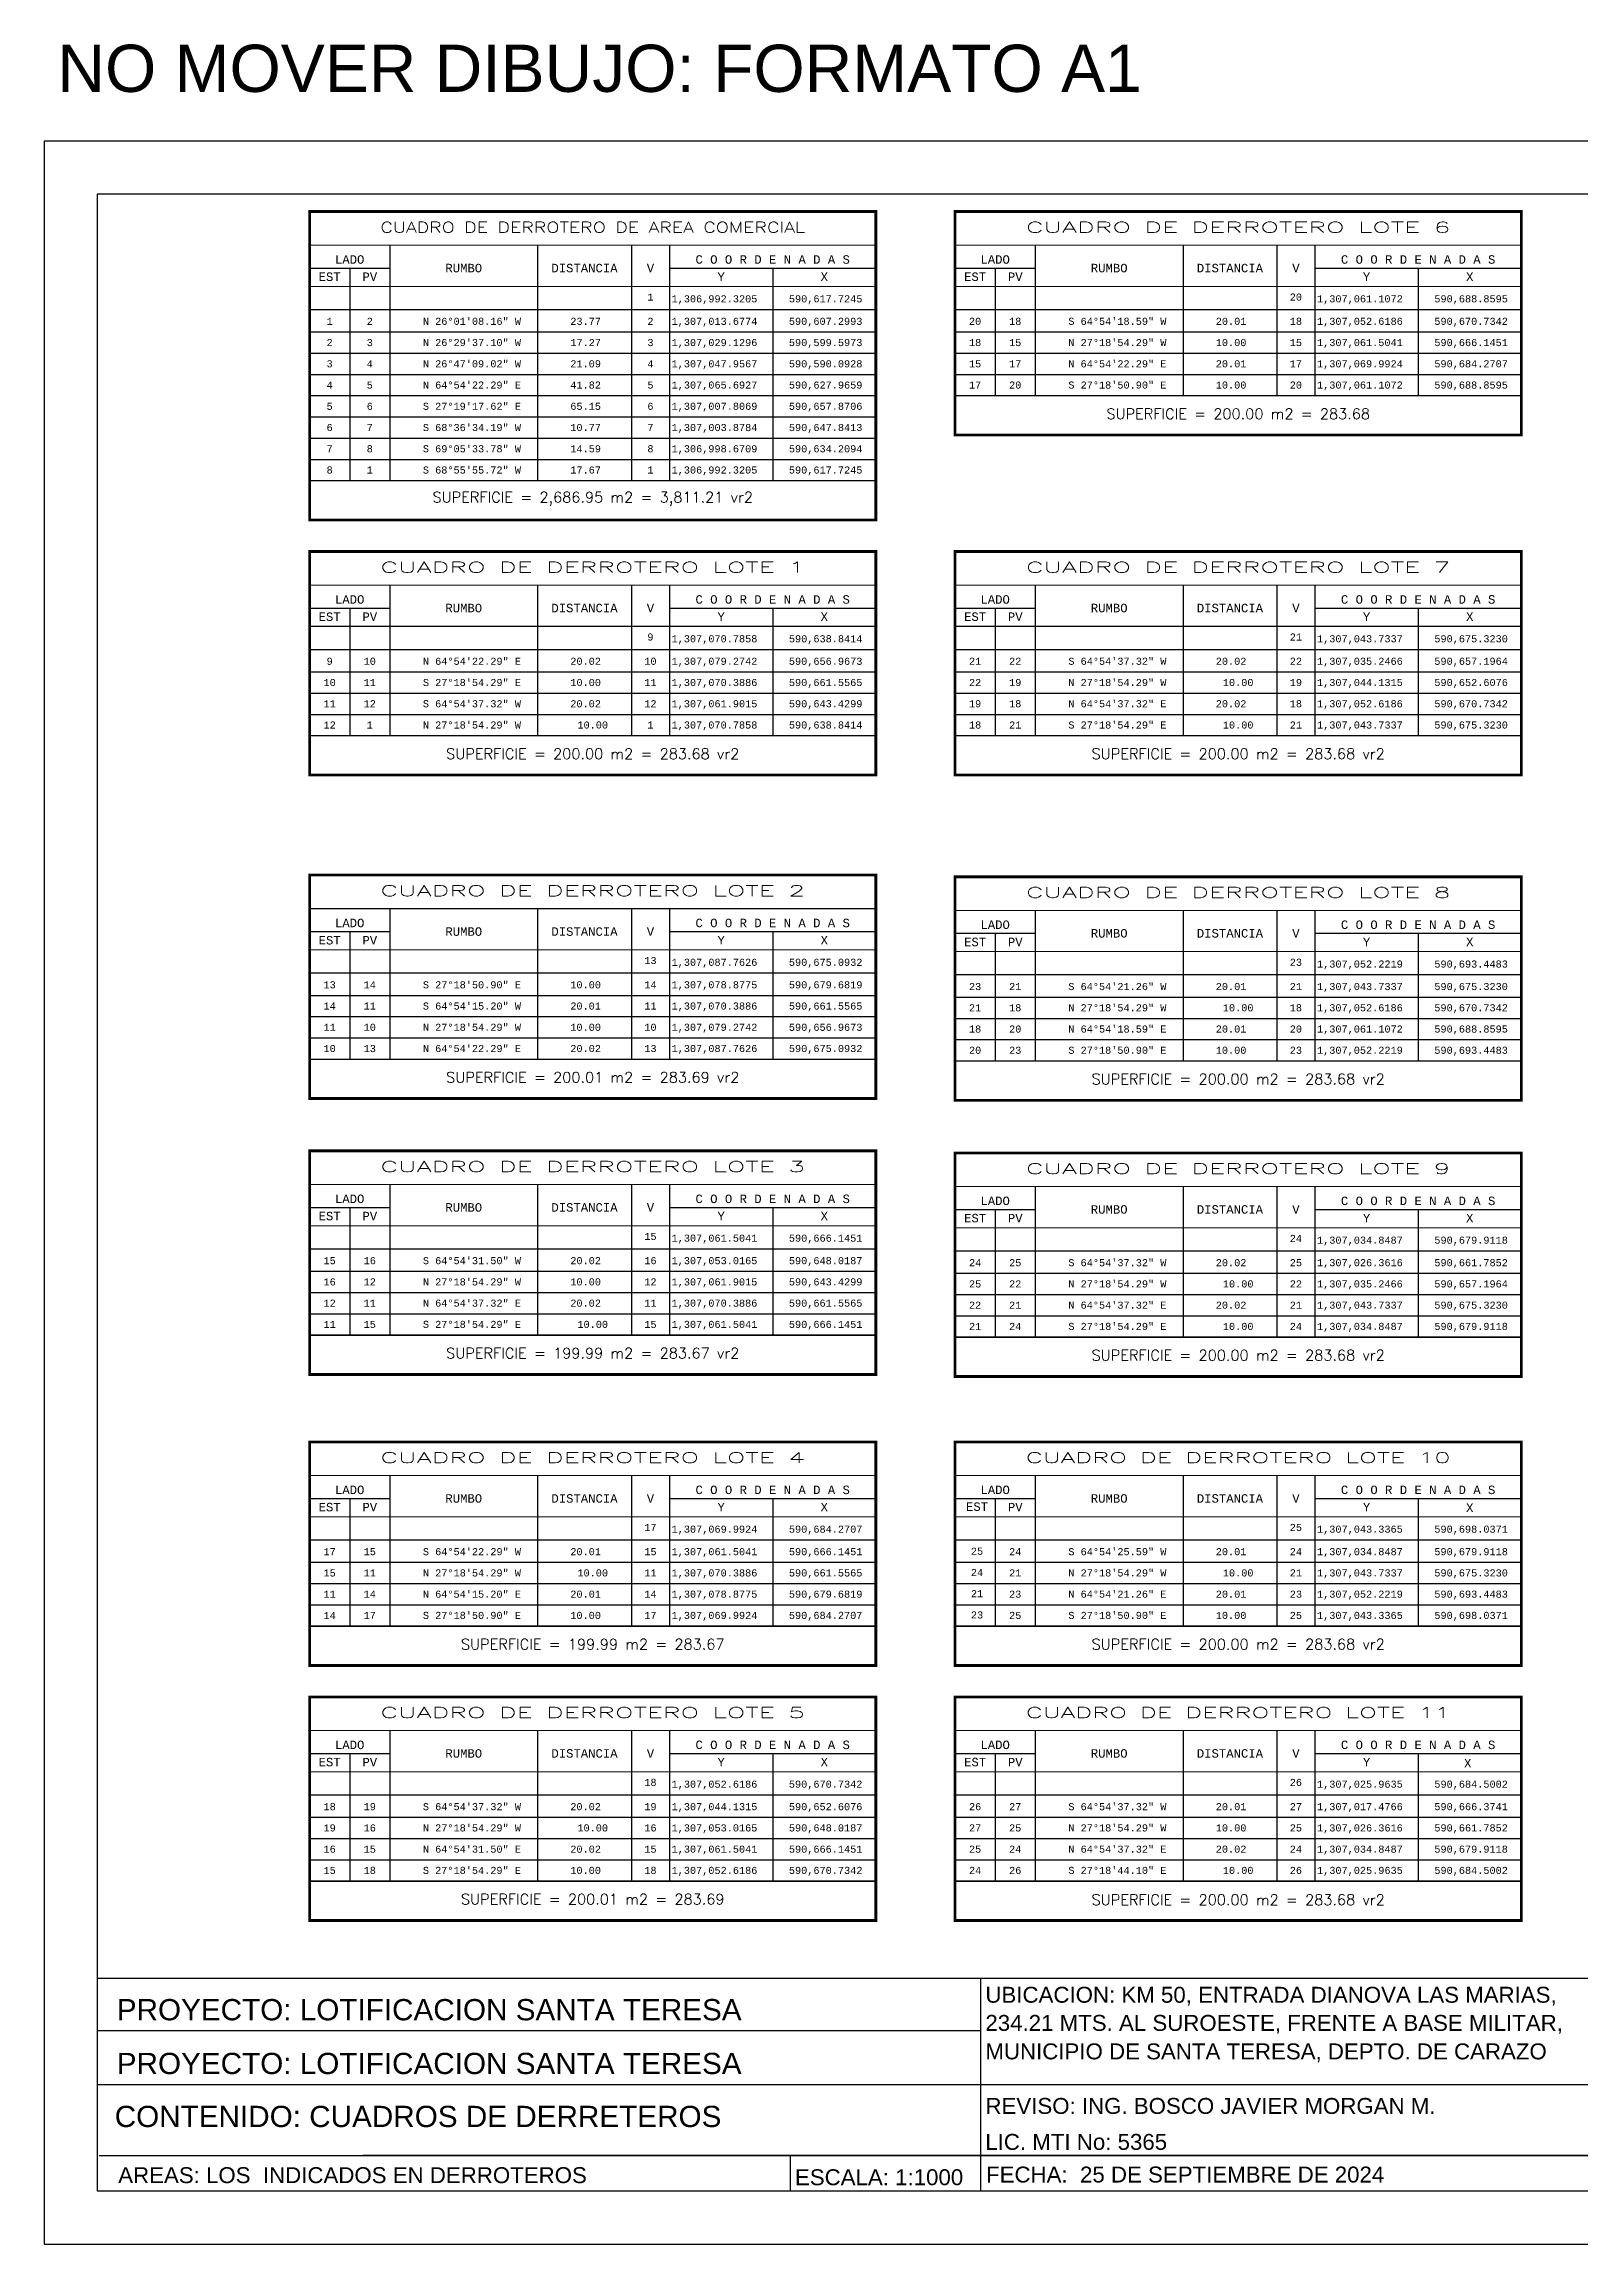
# Model space of a CAD drawing. Header units: millimetres. Extents: x 590482 to 595025, y 1306677 to 1308289.
# Drawn here: x 591378 to 591812, y 1306821 to 1307442 of the extents above; entities that cross this region are included whole.
import ezdxf
from ezdxf.enums import TextEntityAlignment as Align

# ---------------------------------------------------------------- set-up
doc = ezdxf.new("R2010")
doc.units = ezdxf.units.MM
for name, color, linetype in [('CAJETIN', 5, 'Continuous'), ('CIRCULO', 1, 'Continuous'), ('CVL_CUADCON', 1, 'Continuous'), ('CVL_CUADCON_LIN', 8, 'Continuous'), ('CVL_CUADCON_TIT', 1, 'Continuous'), ('CVL_CUADCON_TX', 2, 'Continuous'), ('poligono', 4, 'Continuous'), ('TEXTO 3', 2, 'Continuous')]:
    doc.layers.add(name, color=color, linetype=linetype)
doc.styles.add('HUECA1', font='hueca1.shx')
doc.styles.add('MONOTXT4', font='monotxt4.shx')
doc.styles.add('ROTULOS PI', font='arial.ttf', dxfattribs={"height": 3.5})

msp = doc.modelspace()

# ---------------------------------------------------------------- linework, layer by layer
msp.add_lwpolyline([(592218.783, 1307414.857), (591377.783, 1307414.857), (591377.783, 1306820.857), (592218.783, 1306820.857)], close=True)
at = {"layer": 'CAJETIN'}
msp.add_lwpolyline([(592203.783, 1307399.857), (591392.783, 1307399.857), (591392.783, 1306835.857), (592203.783, 1306835.857)], close=True, dxfattribs=at)
at = {"layer": 'CIRCULO'}
for p, q in [((591642.35, 1306881.049), (591392.783, 1306881.049)), ((591642.35, 1306865.857), (591392.783, 1306865.857)), ((591827.299, 1306865.857), (591642.35, 1306865.857)), ((591393.391, 1306845.857), (591850.072, 1306845.857)), ((591850.072, 1306845.857), (591467.847, 1306845.857)), ((591588.534, 1306845.857), (591588.534, 1306835.857))]:
    msp.add_line(p, q, dxfattribs=at)
at = {"layer": 'CVL_CUADCON', "color": 1, "linetype": 'Continuous', "const_width": 0.8, "flags": 128}
for points in [[(591452.809, 1307394.937), (591612.755, 1307394.937), (591612.755, 1307307.803), (591452.809, 1307307.803)], [(591635.126, 1307394.937), (591795.072, 1307394.937), (591795.072, 1307331.803), (591635.126, 1307331.803)], [(591452.809, 1307298.914), (591612.755, 1307298.914), (591612.755, 1307235.78), (591452.809, 1307235.78)], [(591635.126, 1307298.914), (591795.072, 1307298.914), (591795.072, 1307235.78), (591635.126, 1307235.78)], [(591452.809, 1307207.531), (591612.755, 1307207.531), (591612.755, 1307144.397), (591452.809, 1307144.397)], [(591635.126, 1307207.038), (591795.072, 1307207.038), (591795.072, 1307143.904), (591635.126, 1307143.904)], [(591452.809, 1307129.612), (591612.755, 1307129.612), (591612.755, 1307066.478), (591452.809, 1307066.478)], [(591635.126, 1307129.04), (591795.072, 1307129.04), (591795.072, 1307065.906), (591635.126, 1307065.906)], [(591452.809, 1307047.409), (591612.755, 1307047.409), (591612.755, 1306984.275), (591452.809, 1306984.275)], [(591635.126, 1307047.409), (591795.072, 1307047.409), (591795.072, 1306984.275), (591635.126, 1306984.275)], [(591452.809, 1306975.386), (591612.755, 1306975.386), (591612.755, 1306912.252), (591452.809, 1306912.252)], [(591635.126, 1306975.386), (591795.072, 1306975.386), (591795.072, 1306912.252), (591635.126, 1306912.252)]]:
    msp.add_lwpolyline(points, close=True, dxfattribs=at)
at = {"layer": 'CVL_CUADCON', "color": 1, "linetype": 'Continuous', "const_width": 0.3, "flags": 128}
for points in [[(591452.809, 1307385.439), (591612.755, 1307385.439)], [(591635.126, 1307385.439), (591795.072, 1307385.439)], [(591452.809, 1307373.803), (591612.755, 1307373.803)], [(591635.126, 1307373.803), (591795.072, 1307373.803)], [(591635.126, 1307342.937), (591795.072, 1307342.937)], [(591452.809, 1307318.937), (591612.755, 1307318.937)], [(591452.809, 1307289.416), (591612.755, 1307289.416)], [(591635.126, 1307289.416), (591795.072, 1307289.416)], [(591452.809, 1307277.78), (591612.755, 1307277.78)], [(591635.126, 1307277.78), (591795.072, 1307277.78)], [(591452.809, 1307246.914), (591612.755, 1307246.914)], [(591635.126, 1307246.914), (591795.072, 1307246.914)], [(591452.809, 1307198.033), (591612.755, 1307198.033)], [(591635.126, 1307197.54), (591795.072, 1307197.54)], [(591452.809, 1307186.397), (591612.755, 1307186.397)], [(591635.126, 1307185.904), (591795.072, 1307185.904)], [(591452.809, 1307155.531), (591612.755, 1307155.531)], [(591635.126, 1307155.038), (591795.072, 1307155.038)], [(591452.809, 1307120.114), (591612.755, 1307120.114)], [(591635.126, 1307119.542), (591795.072, 1307119.542)], [(591452.809, 1307108.478), (591612.755, 1307108.478)], [(591635.126, 1307107.906), (591795.072, 1307107.906)], [(591452.809, 1307077.612), (591612.755, 1307077.612)], [(591635.126, 1307077.04), (591795.072, 1307077.04)], [(591452.809, 1307037.911), (591612.755, 1307037.911)], [(591635.126, 1307037.911), (591795.072, 1307037.911)], [(591452.809, 1307026.275), (591612.755, 1307026.275)], [(591635.126, 1307026.275), (591795.072, 1307026.275)], [(591452.809, 1306995.409), (591612.755, 1306995.409)], [(591635.126, 1306995.409), (591795.072, 1306995.409)], [(591452.809, 1306965.888), (591612.755, 1306965.888)], [(591635.126, 1306965.888), (591795.072, 1306965.888)], [(591452.809, 1306954.252), (591612.755, 1306954.252)], [(591635.126, 1306954.252), (591795.072, 1306954.252)], [(591452.809, 1306923.386), (591612.755, 1306923.386)], [(591635.126, 1306923.386), (591795.072, 1306923.386)]]:
    msp.add_lwpolyline(points, dxfattribs=at)
at = {"layer": 'CVL_CUADCON_LIN', "color": 8, "linetype": 'Continuous'}
for p, q in [((591475.467, 1307385.439), (591475.467, 1307318.937)), ((591517.209, 1307385.439), (591517.209, 1307318.937)), ((591543.695, 1307385.439), (591543.695, 1307318.937)), ((591554.467, 1307385.439), (591554.467, 1307318.937)), ((591657.784, 1307385.439), (591657.784, 1307342.937)), ((591699.526, 1307385.439), (591699.526, 1307342.937)), ((591726.012, 1307385.439), (591726.012, 1307342.937)), ((591736.784, 1307385.439), (591736.784, 1307342.937)), ((591452.809, 1307378.983), (591475.467, 1307378.983)), ((591464.129, 1307378.983), (591464.129, 1307318.937)), ((591554.467, 1307378.983), (591612.755, 1307378.983)), ((591583.611, 1307378.983), (591583.611, 1307318.937)), ((591635.126, 1307378.983), (591657.784, 1307378.983)), ((591646.446, 1307378.983), (591646.446, 1307342.937)), ((591736.784, 1307378.983), (591795.072, 1307378.983)), ((591765.928, 1307378.983), (591765.928, 1307342.937)), ((591452.809, 1307367.293), (591612.755, 1307367.293)), ((591635.126, 1307367.293), (591795.072, 1307367.293)), ((591452.809, 1307360.937), (591612.755, 1307360.937)), ((591635.126, 1307360.937), (591795.072, 1307360.937)), ((591452.809, 1307354.937), (591612.755, 1307354.937)), ((591635.126, 1307354.937), (591795.072, 1307354.937)), ((591452.809, 1307348.937), (591612.755, 1307348.937)), ((591635.126, 1307348.937), (591795.072, 1307348.937)), ((591452.809, 1307342.937), (591612.755, 1307342.937)), ((591635.126, 1307342.937), (591795.072, 1307342.937)), ((591452.809, 1307336.937), (591612.755, 1307336.937)), ((591452.809, 1307330.937), (591612.755, 1307330.937)), ((591452.809, 1307324.937), (591612.755, 1307324.937)), ((591452.809, 1307318.937), (591612.755, 1307318.937)), ((591475.467, 1307289.416), (591475.467, 1307246.914)), ((591517.209, 1307289.416), (591517.209, 1307246.914)), ((591543.695, 1307289.416), (591543.695, 1307246.914)), ((591554.467, 1307289.416), (591554.467, 1307246.914)), ((591657.784, 1307289.416), (591657.784, 1307246.914)), ((591699.526, 1307289.416), (591699.526, 1307246.914)), ((591726.012, 1307289.416), (591726.012, 1307246.914)), ((591736.784, 1307289.416), (591736.784, 1307246.914)), ((591452.809, 1307282.96), (591475.467, 1307282.96)), ((591464.129, 1307282.96), (591464.129, 1307246.914)), ((591554.467, 1307282.96), (591612.755, 1307282.96)), ((591583.611, 1307282.96), (591583.611, 1307246.914)), ((591635.126, 1307282.96), (591657.784, 1307282.96)), ((591646.446, 1307282.96), (591646.446, 1307246.914)), ((591736.784, 1307282.96), (591795.072, 1307282.96)), ((591765.928, 1307282.96), (591765.928, 1307246.914)), ((591452.809, 1307271.27), (591612.755, 1307271.27)), ((591635.126, 1307271.27), (591795.072, 1307271.27)), ((591452.809, 1307264.914), (591612.755, 1307264.914)), ((591635.126, 1307264.914), (591795.072, 1307264.914)), ((591452.809, 1307258.914), (591612.755, 1307258.914)), ((591635.126, 1307258.914), (591795.072, 1307258.914)), ((591452.809, 1307252.914), (591612.755, 1307252.914)), ((591635.126, 1307252.914), (591795.072, 1307252.914)), ((591452.809, 1307246.914), (591612.755, 1307246.914)), ((591635.126, 1307246.914), (591795.072, 1307246.914)), ((591475.467, 1307198.033), (591475.467, 1307155.531)), ((591517.209, 1307198.033), (591517.209, 1307155.531)), ((591543.695, 1307198.033), (591543.695, 1307155.531)), ((591554.467, 1307198.033), (591554.467, 1307155.531)), ((591657.784, 1307197.54), (591657.784, 1307155.038)), ((591699.526, 1307197.54), (591699.526, 1307155.038)), ((591726.012, 1307197.54), (591726.012, 1307155.038)), ((591736.784, 1307197.54), (591736.784, 1307155.038)), ((591452.809, 1307191.577), (591475.467, 1307191.577)), ((591464.129, 1307191.577), (591464.129, 1307155.531)), ((591554.467, 1307191.577), (591612.755, 1307191.577)), ((591583.611, 1307191.577), (591583.611, 1307155.531)), ((591635.126, 1307191.084), (591657.784, 1307191.084)), ((591646.446, 1307191.084), (591646.446, 1307155.038)), ((591736.784, 1307191.084), (591795.072, 1307191.084)), ((591765.928, 1307191.084), (591765.928, 1307155.038)), ((591452.809, 1307179.887), (591612.755, 1307179.887)), ((591635.126, 1307179.394), (591795.072, 1307179.394)), ((591452.809, 1307173.531), (591612.755, 1307173.531)), ((591635.126, 1307173.038), (591795.072, 1307173.038)), ((591452.809, 1307167.531), (591612.755, 1307167.531)), ((591635.126, 1307167.038), (591795.072, 1307167.038)), ((591452.809, 1307161.531), (591612.755, 1307161.531)), ((591635.126, 1307161.038), (591795.072, 1307161.038)), ((591452.809, 1307155.531), (591612.755, 1307155.531)), ((591635.126, 1307155.038), (591795.072, 1307155.038)), ((591475.467, 1307120.114), (591475.467, 1307077.612)), ((591517.209, 1307120.114), (591517.209, 1307077.612)), ((591543.695, 1307120.114), (591543.695, 1307077.612)), ((591554.467, 1307120.114), (591554.467, 1307077.612)), ((591657.784, 1307119.542), (591657.784, 1307077.04)), ((591699.526, 1307119.542), (591699.526, 1307077.04)), ((591726.012, 1307119.542), (591726.012, 1307077.04)), ((591736.784, 1307119.542), (591736.784, 1307077.04)), ((591452.809, 1307113.658), (591475.467, 1307113.658)), ((591464.129, 1307113.658), (591464.129, 1307077.612)), ((591554.467, 1307113.658), (591612.755, 1307113.658)), ((591583.611, 1307113.658), (591583.611, 1307077.612)), ((591635.126, 1307113.086), (591657.784, 1307113.086)), ((591646.446, 1307113.086), (591646.446, 1307077.04)), ((591736.784, 1307113.086), (591795.072, 1307113.086)), ((591765.928, 1307113.086), (591765.928, 1307077.04)), ((591452.809, 1307101.968), (591612.755, 1307101.968)), ((591452.809, 1307095.612), (591612.755, 1307095.612)), ((591635.126, 1307101.396), (591795.072, 1307101.396)), ((591452.809, 1307089.612), (591612.755, 1307089.612)), ((591635.126, 1307095.04), (591795.072, 1307095.04)), ((591635.126, 1307089.04), (591795.072, 1307089.04)), ((591452.809, 1307083.612), (591612.755, 1307083.612)), ((591635.126, 1307083.04), (591795.072, 1307083.04)), ((591452.809, 1307077.612), (591612.755, 1307077.612)), ((591635.126, 1307077.04), (591795.072, 1307077.04)), ((591475.467, 1307037.911), (591475.467, 1306995.409)), ((591517.209, 1307037.911), (591517.209, 1306995.409)), ((591543.695, 1307037.911), (591543.695, 1306995.409)), ((591554.467, 1307037.911), (591554.467, 1306995.409)), ((591657.784, 1307037.911), (591657.784, 1306995.409)), ((591699.526, 1307037.911), (591699.526, 1306995.409)), ((591726.012, 1307037.911), (591726.012, 1306995.409)), ((591736.784, 1307037.911), (591736.784, 1306995.409)), ((591452.809, 1307031.455), (591475.467, 1307031.455)), ((591464.129, 1307031.455), (591464.129, 1306995.409)), ((591554.467, 1307031.455), (591612.755, 1307031.455)), ((591583.611, 1307031.455), (591583.611, 1306995.409)), ((591635.126, 1307031.455), (591657.784, 1307031.455)), ((591646.446, 1307031.455), (591646.446, 1306995.409)), ((591736.784, 1307031.455), (591795.072, 1307031.455)), ((591765.928, 1307031.455), (591765.928, 1306995.409)), ((591452.809, 1307019.765), (591612.755, 1307019.765)), ((591635.126, 1307019.765), (591795.072, 1307019.765)), ((591452.809, 1307013.409), (591612.755, 1307013.409)), ((591635.126, 1307013.409), (591795.072, 1307013.409)), ((591452.809, 1307007.409), (591612.755, 1307007.409)), ((591635.126, 1307007.409), (591795.072, 1307007.409)), ((591452.809, 1307001.409), (591612.755, 1307001.409)), ((591635.126, 1307001.409), (591795.072, 1307001.409)), ((591452.809, 1306995.409), (591612.755, 1306995.409)), ((591635.126, 1306995.409), (591795.072, 1306995.409)), ((591475.467, 1306965.888), (591475.467, 1306923.386)), ((591517.209, 1306965.888), (591517.209, 1306923.386)), ((591543.695, 1306965.888), (591543.695, 1306923.386)), ((591554.467, 1306965.888), (591554.467, 1306923.386)), ((591657.784, 1306965.888), (591657.784, 1306923.386)), ((591699.526, 1306965.888), (591699.526, 1306923.386)), ((591726.012, 1306965.888), (591726.012, 1306923.386)), ((591736.784, 1306965.888), (591736.784, 1306923.386)), ((591452.809, 1306959.432), (591475.467, 1306959.432)), ((591464.129, 1306959.432), (591464.129, 1306923.386)), ((591554.467, 1306959.432), (591612.755, 1306959.432)), ((591583.611, 1306959.432), (591583.611, 1306923.386)), ((591635.126, 1306959.432), (591657.784, 1306959.432)), ((591646.446, 1306959.432), (591646.446, 1306923.386)), ((591736.784, 1306959.432), (591795.072, 1306959.432)), ((591765.928, 1306959.432), (591765.928, 1306923.386)), ((591452.809, 1306947.742), (591612.755, 1306947.742)), ((591635.126, 1306947.742), (591795.072, 1306947.742)), ((591452.809, 1306941.386), (591612.755, 1306941.386)), ((591635.126, 1306941.386), (591795.072, 1306941.386)), ((591452.809, 1306935.386), (591612.755, 1306935.386)), ((591635.126, 1306935.386), (591795.072, 1306935.386)), ((591452.809, 1306929.386), (591612.755, 1306929.386)), ((591635.126, 1306929.386), (591795.072, 1306929.386)), ((591452.809, 1306923.386), (591612.755, 1306923.386)), ((591635.126, 1306923.386), (591795.072, 1306923.386))]:
    msp.add_line(p, q, dxfattribs=at)
at = {"layer": 'poligono'}
for p, q in [((591959.816, 1306895.857), (591392.783, 1306895.857)), ((591642.35, 1306895.857), (591642.35, 1306835.857))]:
    msp.add_line(p, q, dxfattribs=at)

# ---------------------------------------------------------------- texts
at = {"style": 'ROTULOS PI'}
msp.add_text('NO MOVER DIBUJO: FORMATO A1', height=13.33333, dxfattribs=at).set_placement((591381.561, 1307428.736))
at = {"layer": 'CVL_CUADCON_TIT', "color": 1, "style": 'HUECA1'}
for s, width, p, p2 in [('CUADRO DE DERROTERO DE AREA COMERCIAL', 1.062203, (591472.809, 1307388.997), (591592.755, 1307388.997)), ('CUADRO DE DERROTERO LOTE 6', 1.520437, (591655.126, 1307388.997), (591775.072, 1307388.997)), ('CUADRO DE DERROTERO LOTE 1', 1.544266, (591472.809, 1307292.974), (591592.755, 1307292.974)), ('CUADRO DE DERROTERO LOTE 7', 1.518604, (591655.126, 1307292.974), (591775.072, 1307292.974)), ('CUADRO DE DERROTERO LOTE 2', 1.517105, (591472.809, 1307201.591), (591592.755, 1307201.591)), ('CUADRO DE DERROTERO LOTE 8', 1.51662, (591655.126, 1307201.098), (591775.072, 1307201.098)), ('CUADRO DE DERROTERO LOTE 3', 1.518576, (591472.809, 1307123.672), (591592.755, 1307123.672)), ('CUADRO DE DERROTERO LOTE 9', 1.520821, (591655.126, 1307123.1), (591775.072, 1307123.1)), ('CUADRO DE DERROTERO LOTE 4', 1.515008, (591472.809, 1307041.469), (591592.755, 1307041.469)), ('CUADRO DE DERROTERO LOTE 10', 1.475349, (591655.126, 1307041.469), (591775.072, 1307041.469)), ('CUADRO DE DERROTERO LOTE 5', 1.515467, (591472.809, 1306969.446), (591592.755, 1306969.446)), ('CUADRO DE DERROTERO LOTE 11', 1.509645, (591655.126, 1306969.446), (591775.072, 1306969.446))]:
    msp.add_text(s, height=3, dxfattribs=dict(at, width=width)).set_placement(p, p2, align=Align.FIT)
at = {"layer": 'CVL_CUADCON_TIT', "color": 1, "style": 'MONOTXT4'}
for s, p in [('LADO', (591464.129, 1307380.201)), ('C O O R D E N A D A S', (591583.609, 1307380.201)), ('LADO', (591646.446, 1307380.201)), ('C O O R D E N A D A S', (591765.926, 1307380.201)), ('EST', (591458.469, 1307375.329)), ('PV', (591469.809, 1307375.329)), ('Y', (591569.049, 1307375.329)), ('X', (591598.189, 1307375.329)), ('EST', (591640.786, 1307375.329)), ('PV', (591652.126, 1307375.329)), ('Y', (591751.366, 1307375.329)), ('X', (591780.506, 1307375.329)), ('EST', (591458.469, 1307279.306)), ('LADO', (591464.129, 1307284.178)), ('PV', (591469.809, 1307279.306)), ('C O O R D E N A D A S', (591583.609, 1307284.178)), ('Y', (591569.049, 1307279.306)), ('X', (591598.189, 1307279.306)), ('EST', (591640.786, 1307279.306)), ('LADO', (591646.446, 1307284.178)), ('PV', (591652.126, 1307279.306)), ('C O O R D E N A D A S', (591765.926, 1307284.178)), ('Y', (591751.366, 1307279.306)), ('X', (591780.506, 1307279.306)), ('LADO', (591464.129, 1307192.795)), ('C O O R D E N A D A S', (591583.609, 1307192.795)), ('LADO', (591646.446, 1307192.302)), ('C O O R D E N A D A S', (591765.926, 1307192.302)), ('EST', (591458.469, 1307187.923)), ('PV', (591469.809, 1307187.923)), ('Y', (591569.049, 1307187.923)), ('X', (591598.189, 1307187.923)), ('EST', (591640.786, 1307187.43)), ('PV', (591652.126, 1307187.43)), ('Y', (591751.366, 1307187.43)), ('X', (591780.506, 1307187.43)), ('LADO', (591464.129, 1307114.876)), ('C O O R D E N A D A S', (591583.609, 1307114.876)), ('LADO', (591646.446, 1307114.304)), ('C O O R D E N A D A S', (591765.926, 1307114.304)), ('EST', (591458.469, 1307110.004)), ('PV', (591469.809, 1307110.004)), ('Y', (591569.049, 1307110.004)), ('X', (591598.189, 1307110.004)), ('EST', (591640.786, 1307109.432)), ('PV', (591652.126, 1307109.432)), ('Y', (591751.366, 1307109.432)), ('X', (591780.506, 1307109.432)), ('LADO', (591464.129, 1307032.673)), ('C O O R D E N A D A S', (591583.609, 1307032.673)), ('LADO', (591646.446, 1307032.673)), ('C O O R D E N A D A S', (591765.926, 1307032.673)), ('EST', (591458.469, 1307027.801)), ('PV', (591469.809, 1307027.801)), ('Y', (591569.049, 1307027.801)), ('X', (591598.189, 1307027.801)), ('EST', (591641.334, 1307027.932)), ('PV', (591652.126, 1307027.801)), ('Y', (591751.366, 1307027.801)), ('X', (591780.506, 1307027.623)), ('LADO', (591464.129, 1306960.65)), ('C O O R D E N A D A S', (591583.609, 1306960.65)), ('LADO', (591646.446, 1306960.65)), ('C O O R D E N A D A S', (591765.926, 1306960.65)), ('EST', (591458.469, 1306955.778)), ('PV', (591469.809, 1306955.778)), ('Y', (591569.049, 1306955.778)), ('X', (591598.189, 1306955.778)), ('EST', (591640.786, 1306955.778)), ('PV', (591652.126, 1306955.778)), ('Y', (591751.366, 1306955.778)), ('X', (591779.936, 1306955.467))]:
    msp.add_text(s, height=2.4, dxfattribs=at).set_placement(p, align=Align.CENTER)
at = {"layer": 'CVL_CUADCON_TIT', "color": 1}
for s, height, style, p in [('RUMBO', 2.4, 'MONOTXT4', (591496.349, 1307378.977)), ('DISTANCIA', 2.4, 'MONOTXT4', (591530.449, 1307378.977)), ('V', 2.4, 'MONOTXT4', (591549.089, 1307378.977)), ('RUMBO', 2.4, 'MONOTXT4', (591678.666, 1307378.977)), ('DISTANCIA', 2.4, 'MONOTXT4', (591712.766, 1307378.977)), ('V', 2.4, 'MONOTXT4', (591731.406, 1307378.977)), ('SUPERFICIE = 200.00 m2 = 283.68', 3, 'HUECA1', (591715.099, 1307337.803)), ('SUPERFICIE = 2,686.95 m2 = 3,811.21 vr2', 3, 'HUECA1', (591532.782, 1307313.803)), ('RUMBO', 2.4, 'MONOTXT4', (591496.349, 1307282.954)), ('DISTANCIA', 2.4, 'MONOTXT4', (591530.449, 1307282.954)), ('V', 2.4, 'MONOTXT4', (591549.089, 1307282.954)), ('RUMBO', 2.4, 'MONOTXT4', (591678.666, 1307282.954)), ('DISTANCIA', 2.4, 'MONOTXT4', (591712.766, 1307282.954)), ('V', 2.4, 'MONOTXT4', (591731.406, 1307282.954)), ('SUPERFICIE = 200.00 m2 = 283.68 vr2', 3, 'HUECA1', (591532.782, 1307241.78)), ('SUPERFICIE = 200.00 m2 = 283.68 vr2', 3, 'HUECA1', (591715.099, 1307241.78)), ('RUMBO', 2.4, 'MONOTXT4', (591496.349, 1307191.571)), ('DISTANCIA', 2.4, 'MONOTXT4', (591530.449, 1307191.571)), ('V', 2.4, 'MONOTXT4', (591549.089, 1307191.571)), ('RUMBO', 2.4, 'MONOTXT4', (591678.666, 1307191.078)), ('DISTANCIA', 2.4, 'MONOTXT4', (591712.766, 1307191.078)), ('V', 2.4, 'MONOTXT4', (591731.406, 1307191.078)), ('SUPERFICIE = 200.01 m2 = 283.69 vr2', 3, 'HUECA1', (591532.782, 1307150.397)), ('SUPERFICIE = 200.00 m2 = 283.68 vr2', 3, 'HUECA1', (591715.099, 1307149.904)), ('RUMBO', 2.4, 'MONOTXT4', (591496.349, 1307113.652)), ('DISTANCIA', 2.4, 'MONOTXT4', (591530.449, 1307113.652)), ('V', 2.4, 'MONOTXT4', (591549.089, 1307113.652)), ('RUMBO', 2.4, 'MONOTXT4', (591678.666, 1307113.08)), ('DISTANCIA', 2.4, 'MONOTXT4', (591712.766, 1307113.08)), ('V', 2.4, 'MONOTXT4', (591731.406, 1307113.08)), ('SUPERFICIE = 199.99 m2 = 283.67 vr2', 3, 'HUECA1', (591532.782, 1307072.478)), ('SUPERFICIE = 200.00 m2 = 283.68 vr2', 3, 'HUECA1', (591715.099, 1307071.906)), ('RUMBO', 2.4, 'MONOTXT4', (591496.349, 1307031.449)), ('DISTANCIA', 2.4, 'MONOTXT4', (591530.449, 1307031.449)), ('V', 2.4, 'MONOTXT4', (591549.089, 1307031.449)), ('RUMBO', 2.4, 'MONOTXT4', (591678.666, 1307031.449)), ('DISTANCIA', 2.4, 'MONOTXT4', (591712.766, 1307031.449)), ('V', 2.4, 'MONOTXT4', (591731.406, 1307031.449)), ('SUPERFICIE = 199.99 m2 = 283.67', 3, 'HUECA1', (591532.782, 1306990.275)), ('SUPERFICIE = 200.00 m2 = 283.68 vr2', 3, 'HUECA1', (591715.099, 1306990.275)), ('RUMBO', 2.4, 'MONOTXT4', (591496.349, 1306959.426)), ('DISTANCIA', 2.4, 'MONOTXT4', (591530.449, 1306959.426)), ('V', 2.4, 'MONOTXT4', (591549.089, 1306959.426)), ('RUMBO', 2.4, 'MONOTXT4', (591678.666, 1306959.426)), ('DISTANCIA', 2.4, 'MONOTXT4', (591712.766, 1306959.426)), ('V', 2.4, 'MONOTXT4', (591731.406, 1306959.426)), ('SUPERFICIE = 200.01 m2 = 283.69', 3, 'HUECA1', (591532.782, 1306918.252)), ('SUPERFICIE = 200.00 m2 = 283.68 vr2', 3, 'HUECA1', (591715.099, 1306918.082))]:
    msp.add_text(s, height=height, dxfattribs=dict(at, style=style)).set_placement(p, align=Align.MIDDLE)
at = {"layer": 'CVL_CUADCON_TX', "color": 2, "style": 'MONOTXT4'}
for s, p in [('1', (591549.081, 1307369.793)), ('20', (591731.398, 1307369.793)), ('1', (591458.469, 1307362.937)), ('2', (591469.798, 1307362.937)), ('2', (591549.081, 1307362.937)), ('20', (591640.786, 1307362.937)), ('18', (591652.115, 1307362.937)), ('18', (591731.398, 1307362.937)), ('2', (591458.469, 1307356.937)), ('3', (591469.798, 1307356.937)), ('3', (591549.081, 1307356.937)), ('18', (591640.786, 1307356.937)), ('15', (591652.115, 1307356.937)), ('15', (591731.398, 1307356.937)), ('3', (591458.469, 1307350.937)), ('4', (591469.798, 1307350.937)), ('4', (591549.081, 1307350.937)), ('15', (591640.786, 1307350.937)), ('17', (591652.115, 1307350.937)), ('17', (591731.398, 1307350.937)), ('4', (591458.469, 1307344.937)), ('5', (591469.798, 1307344.937)), ('5', (591549.081, 1307344.937)), ('17', (591640.786, 1307344.937)), ('20', (591652.115, 1307344.937)), ('20', (591731.398, 1307344.937)), ('5', (591458.469, 1307338.937)), ('6', (591469.798, 1307338.937)), ('6', (591549.081, 1307338.937)), ('6', (591458.469, 1307332.937)), ('7', (591469.798, 1307332.937)), ('7', (591549.081, 1307332.937)), ('7', (591458.469, 1307326.937)), ('8', (591469.798, 1307326.937)), ('8', (591549.081, 1307326.937)), ('8', (591458.469, 1307320.937)), ('1', (591469.798, 1307320.937)), ('1', (591549.081, 1307320.937)), ('9', (591549.081, 1307273.77)), ('21', (591731.398, 1307273.77)), ('9', (591458.469, 1307266.914)), ('10', (591469.798, 1307266.914)), ('10', (591549.081, 1307266.914)), ('21', (591640.786, 1307266.914)), ('22', (591652.115, 1307266.914)), ('22', (591731.398, 1307266.914)), ('10', (591458.469, 1307260.914)), ('11', (591458.469, 1307254.914)), ('11', (591469.798, 1307260.914)), ('12', (591469.798, 1307254.914)), ('11', (591549.081, 1307260.914)), ('12', (591549.081, 1307254.914)), ('22', (591640.786, 1307260.914)), ('19', (591640.786, 1307254.914)), ('19', (591652.115, 1307260.914)), ('18', (591652.115, 1307254.914)), ('19', (591731.398, 1307260.914)), ('18', (591731.398, 1307254.914)), ('12', (591458.469, 1307248.914)), ('1', (591469.798, 1307248.914)), ('1', (591549.081, 1307248.914)), ('18', (591640.786, 1307248.914)), ('21', (591652.115, 1307248.914)), ('21', (591731.398, 1307248.914)), ('13', (591549.081, 1307182.387)), ('23', (591731.398, 1307181.894)), ('13', (591458.469, 1307175.531)), ('14', (591469.798, 1307175.531)), ('14', (591549.081, 1307175.531)), ('23', (591640.786, 1307175.038)), ('21', (591652.115, 1307175.038)), ('21', (591731.398, 1307175.038)), ('14', (591458.469, 1307169.531)), ('11', (591469.798, 1307169.531)), ('11', (591549.081, 1307169.531)), ('21', (591640.786, 1307169.038)), ('18', (591652.115, 1307169.038)), ('18', (591731.398, 1307169.038)), ('11', (591458.469, 1307163.531)), ('10', (591469.798, 1307163.531)), ('10', (591549.081, 1307163.531)), ('18', (591640.786, 1307163.038)), ('20', (591652.115, 1307163.038)), ('20', (591731.398, 1307163.038)), ('10', (591458.469, 1307157.531)), ('13', (591469.798, 1307157.531)), ('13', (591549.081, 1307157.531)), ('20', (591640.786, 1307157.038)), ('23', (591652.115, 1307157.038)), ('23', (591731.398, 1307157.038)), ('15', (591549.081, 1307104.468)), ('24', (591731.398, 1307103.896)), ('15', (591458.469, 1307097.612)), ('16', (591469.798, 1307097.612)), ('16', (591549.081, 1307097.612)), ('24', (591640.786, 1307097.04)), ('25', (591652.115, 1307097.04)), ('25', (591731.398, 1307097.04)), ('16', (591458.469, 1307091.612)), ('12', (591469.798, 1307091.612)), ('12', (591549.081, 1307091.612)), ('25', (591640.786, 1307091.04)), ('22', (591652.115, 1307091.04)), ('22', (591731.398, 1307091.04)), ('12', (591458.469, 1307085.612)), ('11', (591469.798, 1307085.612)), ('11', (591549.081, 1307085.612)), ('22', (591640.786, 1307085.04)), ('21', (591652.115, 1307085.04)), ('21', (591731.398, 1307085.04)), ('11', (591458.469, 1307079.612)), ('15', (591469.798, 1307079.612)), ('15', (591549.081, 1307079.612)), ('21', (591640.786, 1307079.04)), ('24', (591652.115, 1307079.04)), ('24', (591731.398, 1307079.04)), ('17', (591549.081, 1307022.265)), ('25', (591731.398, 1307022.265)), ('17', (591458.469, 1307015.409)), ('15', (591469.798, 1307015.409)), ('15', (591549.081, 1307015.409)), ('25', (591641.334, 1307015.54)), ('24', (591652.115, 1307015.409)), ('24', (591731.398, 1307015.409)), ('15', (591458.469, 1307009.409)), ('11', (591469.798, 1307009.409)), ('11', (591549.081, 1307009.409)), ('24', (591641.334, 1307009.54)), ('21', (591652.115, 1307009.409)), ('21', (591731.398, 1307009.409)), ('11', (591458.469, 1307003.409)), ('14', (591469.798, 1307003.409)), ('14', (591549.081, 1307003.409)), ('21', (591641.334, 1307003.54)), ('23', (591652.115, 1307003.409)), ('23', (591731.398, 1307003.409)), ('14', (591458.469, 1306997.409)), ('17', (591469.798, 1306997.409)), ('17', (591549.081, 1306997.409)), ('23', (591641.334, 1306997.54)), ('25', (591652.115, 1306997.409)), ('25', (591731.398, 1306997.409)), ('18', (591549.081, 1306950.242)), ('26', (591731.398, 1306950.242)), ('18', (591458.469, 1306943.386)), ('19', (591469.798, 1306943.386)), ('19', (591549.081, 1306943.386)), ('26', (591640.786, 1306943.386)), ('27', (591652.115, 1306943.386)), ('27', (591731.398, 1306943.386)), ('19', (591458.469, 1306937.386)), ('16', (591469.798, 1306937.386)), ('16', (591549.081, 1306937.386)), ('27', (591640.786, 1306937.386)), ('25', (591652.115, 1306937.386)), ('25', (591731.398, 1306937.386)), ('16', (591458.469, 1306931.386)), ('15', (591469.798, 1306931.386)), ('15', (591549.081, 1306931.386)), ('25', (591640.786, 1306931.386)), ('24', (591652.115, 1306931.386)), ('24', (591731.398, 1306931.386)), ('15', (591458.469, 1306925.386)), ('18', (591469.798, 1306925.386)), ('18', (591549.081, 1306925.386)), ('24', (591640.786, 1306925.386)), ('26', (591652.115, 1306925.386)), ('26', (591731.398, 1306925.386))]:
    msp.add_text(s, height=2, dxfattribs=at).set_placement(p, align=Align.CENTER)
for s, p in [('1,306,992.3205', (591555.049, 1307369.293)), ('590,617.7245', (591588.189, 1307369.293)), ('1,307,061.1072', (591737.366, 1307369.293)), ('590,688.8595', (591770.506, 1307369.293)), ('N 26%%d01\'08.16" W', (591484.809, 1307362.937)), ('23.77', (591526.449, 1307362.937)), ('1,307,013.6774', (591555.049, 1307362.937)), ('590,607.2993', (591588.189, 1307362.937)), ('S 64%%d54\'18.59" W', (591667.126, 1307362.937)), ('20.01', (591708.766, 1307362.937)), ('1,307,052.6186', (591737.366, 1307362.937)), ('590,670.7342', (591770.506, 1307362.937)), ('N 26%%d29\'37.10" W', (591484.809, 1307356.937)), ('17.27', (591526.449, 1307356.937)), ('1,307,029.1296', (591555.049, 1307356.937)), ('590,599.5973', (591588.189, 1307356.937)), ('N 27%%d18\'54.29" W', (591667.126, 1307356.937)), ('10.00', (591708.766, 1307356.937)), ('1,307,061.5041', (591737.366, 1307356.937)), ('590,666.1451', (591770.506, 1307356.937)), ('N 26%%d47\'09.02" W', (591484.809, 1307350.937)), ('21.09', (591526.449, 1307350.937)), ('1,307,047.9567', (591555.049, 1307350.937)), ('590,590.0928', (591588.189, 1307350.937)), ('N 64%%d54\'22.29" E', (591667.126, 1307350.937)), ('20.01', (591708.766, 1307350.937)), ('1,307,069.9924', (591737.366, 1307350.937)), ('590,684.2707', (591770.506, 1307350.937)), ('N 64%%d54\'22.29" E', (591484.809, 1307344.937)), ('41.82', (591526.449, 1307344.937)), ('1,307,065.6927', (591555.049, 1307344.937)), ('590,627.9659', (591588.189, 1307344.937)), ('S 27%%d18\'50.90" E', (591667.126, 1307344.937)), ('10.00', (591708.766, 1307344.937)), ('1,307,061.1072', (591737.366, 1307344.937)), ('590,688.8595', (591770.506, 1307344.937)), ('S 27%%d19\'17.62" E', (591484.809, 1307338.937)), ('65.15', (591526.449, 1307338.937)), ('1,307,007.8069', (591555.049, 1307338.937)), ('590,657.8706', (591588.189, 1307338.937)), ('S 68%%d36\'34.19" W', (591484.809, 1307332.937)), ('10.77', (591526.449, 1307332.937)), ('1,307,003.8784', (591555.049, 1307332.937)), ('590,647.8413', (591588.189, 1307332.937)), ('S 69%%d05\'33.78" W', (591484.809, 1307326.937)), ('14.59', (591526.449, 1307326.937)), ('1,306,998.6709', (591555.049, 1307326.937)), ('590,634.2094', (591588.189, 1307326.937)), ('S 68%%d55\'55.72" W', (591484.809, 1307320.937)), ('17.67', (591526.449, 1307320.937)), ('1,306,992.3205', (591555.049, 1307320.937)), ('590,617.7245', (591588.189, 1307320.937)), ('1,307,070.7858', (591555.049, 1307273.27)), ('590,638.8414', (591588.189, 1307273.27)), ('1,307,043.7337', (591737.366, 1307273.27)), ('590,675.3230', (591770.506, 1307273.27)), ('S 27%%d18\'54.29" E', (591484.809, 1307260.914)), ('N 64%%d54\'22.29" E', (591484.809, 1307266.914)), ('20.02', (591526.449, 1307266.914)), ('1,307,079.2742', (591555.049, 1307266.914)), ('590,656.9673', (591588.189, 1307266.914)), ('S 64%%d54\'37.32" W', (591667.126, 1307266.914)), ('N 27%%d18\'54.29" W', (591667.126, 1307260.914)), ('20.02', (591708.766, 1307266.914)), ('1,307,035.2466', (591737.366, 1307266.914)), ('590,657.1964', (591770.506, 1307266.914)), ('S 64%%d54\'37.32" W', (591484.809, 1307254.914)), ('20.02', (591526.449, 1307254.914)), ('10.00', (591526.449, 1307260.914)), ('1,307,070.3886', (591555.049, 1307260.914)), ('1,307,061.9015', (591555.049, 1307254.914)), ('590,661.5565', (591588.189, 1307260.914)), ('590,643.4299', (591588.189, 1307254.914)), ('N 64%%d54\'37.32" E', (591667.126, 1307254.914)), ('20.02', (591708.766, 1307254.914)), ('10.00', (591710.766, 1307260.914)), ('1,307,044.1315', (591737.366, 1307260.914)), ('1,307,052.6186', (591737.366, 1307254.914)), ('590,652.6076', (591770.506, 1307260.914)), ('590,670.7342', (591770.506, 1307254.914)), ('N 27%%d18\'54.29" W', (591484.809, 1307248.914)), ('10.00', (591528.449, 1307248.914)), ('1,307,070.7858', (591555.049, 1307248.914)), ('590,638.8414', (591588.189, 1307248.914)), ('S 27%%d18\'54.29" E', (591667.126, 1307248.914)), ('10.00', (591710.766, 1307248.914)), ('1,307,043.7337', (591737.366, 1307248.914)), ('590,675.3230', (591770.506, 1307248.914)), ('1,307,087.7626', (591555.049, 1307181.887)), ('590,675.0932', (591588.189, 1307181.887)), ('1,307,052.2219', (591737.366, 1307181.394)), ('590,693.4483', (591770.506, 1307181.394)), ('S 27%%d18\'50.90" E', (591484.809, 1307175.531)), ('10.00', (591526.449, 1307175.531)), ('1,307,078.8775', (591555.049, 1307175.531)), ('590,679.6819', (591588.189, 1307175.531)), ('S 64%%d54\'21.26" W', (591667.126, 1307175.038)), ('20.01', (591708.766, 1307175.038)), ('1,307,043.7337', (591737.366, 1307175.038)), ('590,675.3230', (591770.506, 1307175.038)), ('S 64%%d54\'15.20" W', (591484.809, 1307169.531)), ('20.01', (591526.449, 1307169.531)), ('1,307,070.3886', (591555.049, 1307169.531)), ('590,661.5565', (591588.189, 1307169.531)), ('N 27%%d18\'54.29" W', (591667.126, 1307169.038)), ('10.00', (591710.766, 1307169.038)), ('1,307,052.6186', (591737.366, 1307169.038)), ('590,670.7342', (591770.506, 1307169.038)), ('N 27%%d18\'54.29" W', (591484.809, 1307163.531)), ('10.00', (591526.449, 1307163.531)), ('1,307,079.2742', (591555.049, 1307163.531)), ('590,656.9673', (591588.189, 1307163.531)), ('N 64%%d54\'18.59" E', (591667.126, 1307163.038)), ('20.01', (591708.766, 1307163.038)), ('1,307,061.1072', (591737.366, 1307163.038)), ('590,688.8595', (591770.506, 1307163.038)), ('N 64%%d54\'22.29" E', (591484.809, 1307157.531)), ('20.02', (591526.449, 1307157.531)), ('1,307,087.7626', (591555.049, 1307157.531)), ('590,675.0932', (591588.189, 1307157.531)), ('S 27%%d18\'50.90" E', (591667.126, 1307157.038)), ('10.00', (591708.766, 1307157.038)), ('1,307,052.2219', (591737.366, 1307157.038)), ('590,693.4483', (591770.506, 1307157.038)), ('1,307,061.5041', (591555.049, 1307103.968)), ('590,666.1451', (591588.189, 1307103.968)), ('1,307,034.8487', (591737.366, 1307103.396)), ('590,679.9118', (591770.506, 1307103.396)), ('S 64%%d54\'31.50" W', (591484.809, 1307097.612)), ('20.02', (591526.449, 1307097.612)), ('1,307,053.0165', (591555.049, 1307097.612)), ('590,648.0187', (591588.189, 1307097.612)), ('S 64%%d54\'37.32" W', (591667.126, 1307097.04)), ('20.02', (591708.766, 1307097.04)), ('1,307,026.3616', (591737.366, 1307097.04)), ('590,661.7852', (591770.506, 1307097.04)), ('N 27%%d18\'54.29" W', (591484.809, 1307091.612)), ('10.00', (591526.449, 1307091.612)), ('1,307,061.9015', (591555.049, 1307091.612)), ('590,643.4299', (591588.189, 1307091.612)), ('N 27%%d18\'54.29" W', (591667.126, 1307091.04)), ('10.00', (591710.766, 1307091.04)), ('1,307,035.2466', (591737.366, 1307091.04)), ('590,657.1964', (591770.506, 1307091.04)), ('N 64%%d54\'37.32" E', (591484.809, 1307085.612)), ('20.02', (591526.449, 1307085.612)), ('1,307,070.3886', (591555.049, 1307085.612)), ('590,661.5565', (591588.189, 1307085.612)), ('N 64%%d54\'37.32" E', (591667.126, 1307085.04)), ('20.02', (591708.766, 1307085.04)), ('1,307,043.7337', (591737.366, 1307085.04)), ('590,675.3230', (591770.506, 1307085.04)), ('S 27%%d18\'54.29" E', (591484.809, 1307079.612)), ('10.00', (591528.449, 1307079.612)), ('1,307,061.5041', (591555.049, 1307079.612)), ('590,666.1451', (591588.189, 1307079.612)), ('S 27%%d18\'54.29" E', (591667.126, 1307079.04)), ('10.00', (591710.766, 1307079.04)), ('1,307,034.8487', (591737.366, 1307079.04)), ('590,679.9118', (591770.506, 1307079.04)), ('1,307,069.9924', (591555.049, 1307021.765)), ('590,684.2707', (591588.189, 1307021.765)), ('1,307,043.3365', (591737.366, 1307021.765)), ('590,698.0371', (591770.506, 1307021.765)), ('S 64%%d54\'22.29" W', (591484.809, 1307015.409)), ('20.01', (591526.449, 1307015.409)), ('1,307,061.5041', (591555.049, 1307015.409)), ('590,666.1451', (591588.189, 1307015.409)), ('S 64%%d54\'25.59" W', (591667.126, 1307015.409)), ('20.01', (591708.766, 1307015.409)), ('1,307,034.8487', (591737.366, 1307015.409)), ('590,679.9118', (591770.506, 1307015.409)), ('N 27%%d18\'54.29" W', (591484.809, 1307009.409)), ('10.00', (591528.449, 1307009.409)), ('1,307,070.3886', (591555.049, 1307009.409)), ('590,661.5565', (591588.189, 1307009.409)), ('N 27%%d18\'54.29" W', (591667.126, 1307009.409)), ('10.00', (591710.766, 1307009.409)), ('1,307,043.7337', (591737.366, 1307009.409)), ('590,675.3230', (591770.506, 1307009.409)), ('N 64%%d54\'15.20" E', (591484.809, 1307003.409)), ('20.01', (591526.449, 1307003.409)), ('1,307,078.8775', (591555.049, 1307003.409)), ('590,679.6819', (591588.189, 1307003.409)), ('N 64%%d54\'21.26" E', (591667.126, 1307003.409)), ('20.01', (591708.766, 1307003.409)), ('1,307,052.2219', (591737.366, 1307003.409)), ('590,693.4483', (591770.506, 1307003.409)), ('S 27%%d18\'50.90" E', (591484.809, 1306997.409)), ('10.00', (591526.449, 1306997.409)), ('1,307,069.9924', (591555.049, 1306997.409)), ('590,684.2707', (591588.189, 1306997.409)), ('S 27%%d18\'50.90" E', (591667.126, 1306997.409)), ('10.00', (591708.766, 1306997.409)), ('1,307,043.3365', (591737.366, 1306997.409)), ('590,698.0371', (591770.506, 1306997.409)), ('1,307,052.6186', (591555.049, 1306949.742)), ('590,670.7342', (591588.189, 1306949.742)), ('1,307,025.9635', (591737.366, 1306949.742)), ('590,684.5002', (591770.506, 1306949.742)), ('S 64%%d54\'37.32" W', (591484.809, 1306943.386)), ('20.02', (591526.449, 1306943.386)), ('1,307,044.1315', (591555.049, 1306943.386)), ('590,652.6076', (591588.189, 1306943.386)), ('S 64%%d54\'37.32" W', (591667.126, 1306943.386)), ('20.01', (591708.766, 1306943.386)), ('1,307,017.4766', (591737.366, 1306943.386)), ('590,666.3741', (591770.506, 1306943.386)), ('N 27%%d18\'54.29" W', (591484.809, 1306937.386)), ('10.00', (591528.449, 1306937.386)), ('1,307,053.0165', (591555.049, 1306937.386)), ('590,648.0187', (591588.189, 1306937.386)), ('N 27%%d18\'54.29" W', (591667.126, 1306937.386)), ('10.00', (591708.766, 1306937.386)), ('1,307,026.3616', (591737.366, 1306937.386)), ('590,661.7852', (591770.506, 1306937.386)), ('S 27%%d18\'54.29" E', (591484.809, 1306925.386)), ('N 64%%d54\'31.50" E', (591484.809, 1306931.386)), ('20.02', (591526.449, 1306931.386)), ('1,307,061.5041', (591555.049, 1306931.386)), ('590,666.1451', (591588.189, 1306931.386)), ('S 27%%d18\'44.10" E', (591667.126, 1306925.386)), ('N 64%%d54\'37.32" E', (591667.126, 1306931.386)), ('20.02', (591708.766, 1306931.386)), ('1,307,034.8487', (591737.366, 1306931.386)), ('590,679.9118', (591770.506, 1306931.386)), ('10.00', (591526.449, 1306925.386)), ('1,307,052.6186', (591555.049, 1306925.386)), ('590,670.7342', (591588.189, 1306925.386)), ('10.00', (591710.766, 1306925.386)), ('1,307,025.9635', (591737.366, 1306925.386)), ('590,684.5002', (591770.506, 1306925.386))]:
    msp.add_text(s, height=2, dxfattribs=at).set_placement(p)
at = {"layer": 'TEXTO 3', "style": 'ROTULOS PI'}
for s, height, p in [('UBICACION: KM 50, ENTRADA DIANOVA LAS MARIAS,', 4.5, (591643.696, 1306889.007)), ('PROYECTO: LOTIFICACION SANTA TERESA', 6, (591398.34, 1306884.043)), ('234.21 MTS. AL SUROESTE, FRENTE A BASE MILITAR,', 4.5, (591643.696, 1306881.058)), ('PROYECTO: LOTIFICACION SANTA TERESA', 6, (591398.34, 1306868.851)), ('MUNICIPIO DE SANTA TERESA, DEPTO. DE CARAZO', 4.5, (591643.696, 1306873.017)), ('CONTENIDO: CUADROS DE DERRETEROS ', 6, (591397.757, 1306853.889)), ('REVISO: ING. BOSCO JAVIER MORGAN M.', 4.5, (591643.711, 1306857.606)), ('LIC. MTI No: 5365', 4.5, (591643.669, 1306847.452)), ('AREAS: LOS  INDICADOS EN DERROTEROS', 4.5, (591398.745, 1306838.053)), ('ESCALA: 1:1000', 4.5, (591589.901, 1306837.466)), ('FECHA:  25 DE SEPTIEMBRE DE 2024', 4.5, (591643.877, 1306838.227))]:
    msp.add_text(s, height=height, dxfattribs=at).set_placement(p)

doc.saveas('drawing.dxf')
